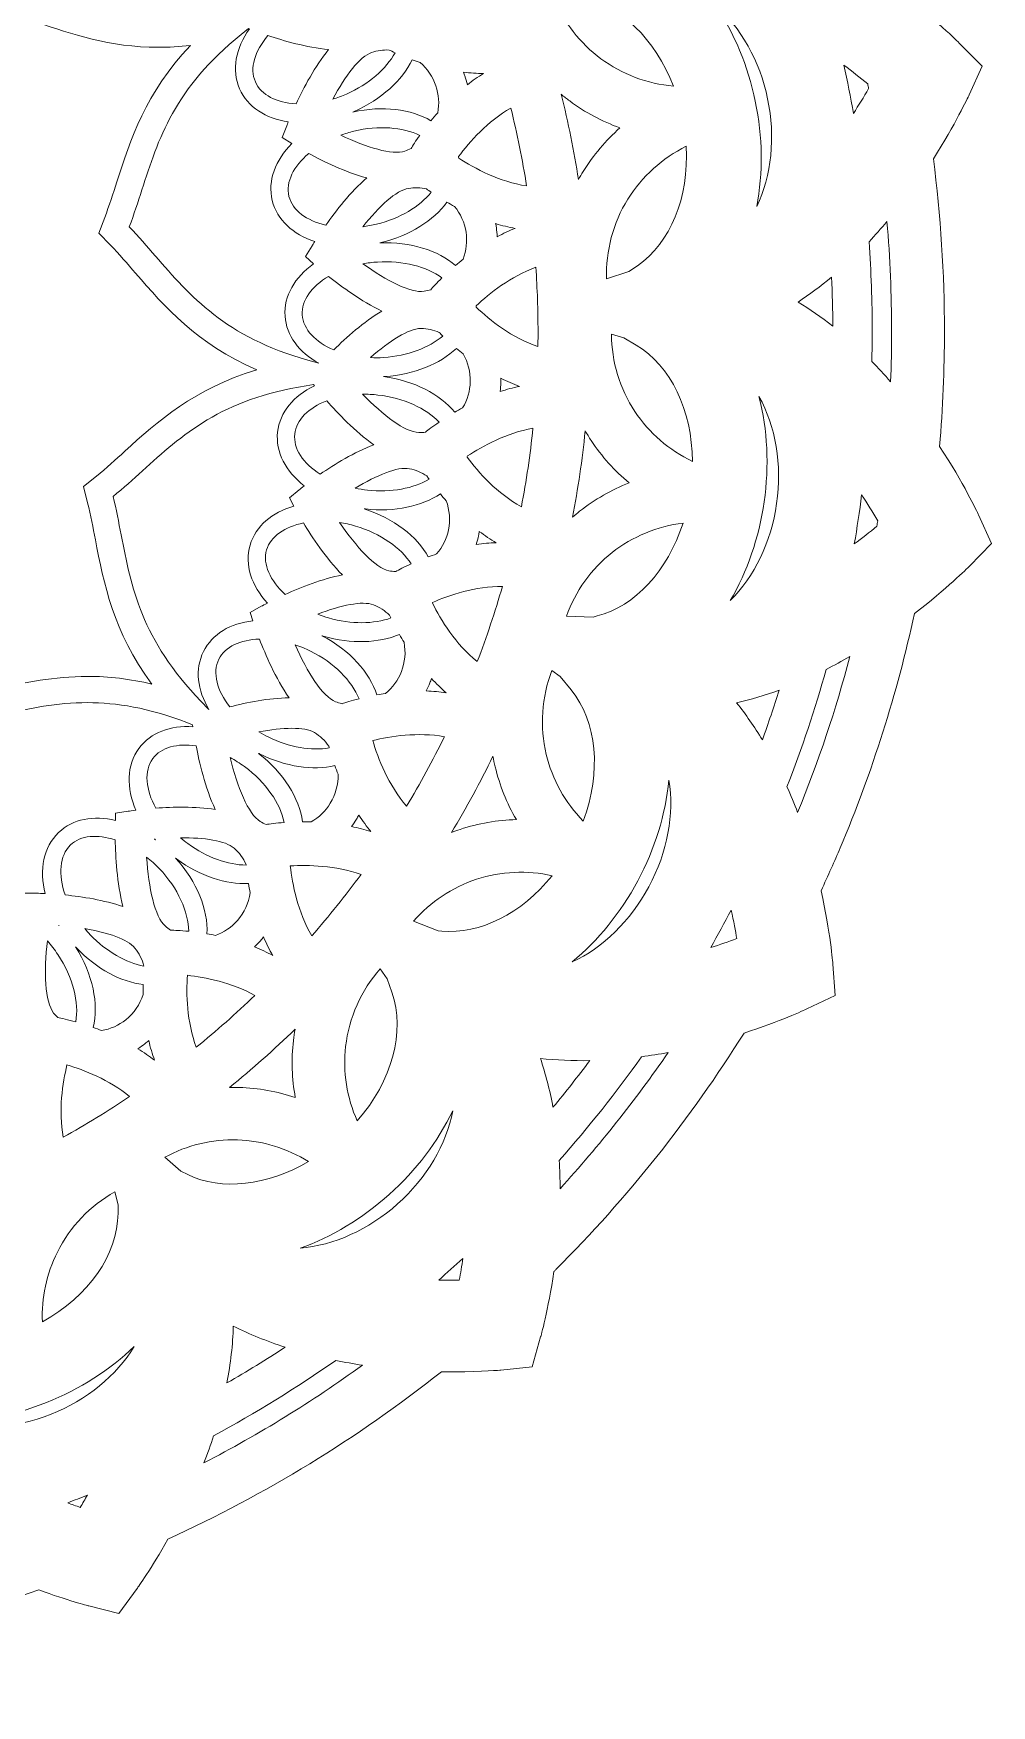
# Model space of a CAD drawing. Header units: millimetres. Extents: x 37 to 1687, y -819 to -120.
# Drawn here: x 1577.2 to 1686.7, y -434 to -243.1 of the extents above; entities that cross this region are included whole.
import ezdxf

# ---------------------------------------------------------------- set-up
doc = ezdxf.new("R2010")
doc.units = ezdxf.units.MM
doc.header["$MEASUREMENT"] = 0
doc.layers.add('Layer 6', color=7, linetype='Continuous')

msp = doc.modelspace()

# ---------------------------------------------------------------- linework, layer by layer
at = {"layer": 'Layer 6', "lineweight": 0}
for points, knots in [([(1685.17, -298.09), (1685, -297.73), (1683.5, -294.48), (1680.72, -290.25), (1681.09, -285.9), (1681.28, -281.49), (1681.28, -277.12), (1681.28, -270.53), (1680.85, -263.89), (1680.01, -257.4), (1682.54, -253.46), (1683.93, -250.46), (1684.09, -250.12), (1684.09, -250.12), (1685.58, -246.85), (1685.58, -246.85), (1685.58, -246.85), (1683.05, -244.28), (1683.05, -244.28), (1682.78, -244), (1680.28, -241.51), (1676.32, -238.54), (1674.5, -231.62), (1672.16, -224.76), (1669.37, -218.15), (1667.84, -214.53), (1666.11, -210.86), (1664.23, -207.25), (1665.15, -202.97), (1665.4, -199.91), (1665.43, -199.56), (1665.43, -199.56), (1665.7, -195.99), (1665.7, -195.99), (1665.7, -195.99), (1662.46, -194.44), (1662.46, -194.44), (1662.33, -194.38), (1659.34, -192.97), (1654.81, -191.54), (1649.55, -183.86), (1643.52, -176.62), (1636.9, -170), (1635.27, -168.36), (1633.55, -166.72), (1631.8, -165.13), (1631.19, -161.11), (1630.44, -158.47), (1630.4, -158.36), (1630.4, -158.36), (1629.43, -154.93), (1629.43, -154.93), (1629.43, -154.93), (1625.86, -154.58), (1625.86, -154.58), (1625.5, -154.54), (1623.55, -154.37), (1620.65, -154.37), (1619.99, -154.37), (1619.31, -154.38), (1618.62, -154.4), (1609.35, -147.67), (1599.3, -142), (1588.75, -137.53), (1588.03, -137.23), (1587.28, -136.92), (1586.45, -136.58), (1584.69, -133.5), (1583.29, -131.57), (1583.23, -131.48), (1583.23, -131.48), (1581.14, -128.61), (1581.14, -128.61), (1581.14, -128.61), (1577.69, -129.48), (1577.69, -129.48), (1577.59, -129.51), (1575.14, -130.13), (1571.59, -131.47), (1559.48, -127.99), (1546.89, -126.05), (1534.17, -125.69), (1531.64, -123.56), (1529.82, -122.32), (1529.62, -122.19), (1529.62, -122.19), (1526.67, -120.2), (1526.67, -120.2), (1526.67, -120.2), (1523.73, -122.19), (1523.73, -122.19), (1523.51, -122.34), (1521.51, -123.7), (1518.79, -126.02), (1506.14, -126.92), (1493.66, -129.4), (1481.71, -133.41), (1478.5, -132.22), (1476.28, -131.64), (1476.03, -131.58), (1476.03, -131.58), (1472.58, -130.71), (1472.58, -130.71), (1472.58, -130.71), (1470.49, -133.58), (1470.49, -133.58), (1470.32, -133.82), (1468.83, -135.9), (1466.98, -139.21), (1455.85, -144.28), (1445.34, -150.71), (1435.74, -158.33), (1435.13, -158.32), (1434.63, -158.31), (1434.15, -158.31), (1431.06, -158.31), (1429.01, -158.51), (1428.93, -158.52), (1428.93, -158.52), (1425.37, -158.87), (1425.37, -158.87), (1425.37, -158.87), (1424.39, -162.3), (1424.39, -162.3), (1424.36, -162.42), (1423.52, -165.4), (1422.89, -169.76), (1422.81, -169.84), (1422.73, -169.92), (1422.65, -170), (1414.48, -178.17), (1407.25, -187.25), (1401.17, -196.99), (1396.88, -198.38), (1394.11, -199.7), (1393.99, -199.75), (1393.99, -199.75), (1390.75, -201.3), (1390.75, -201.3), (1390.75, -201.3), (1391.02, -204.87), (1391.02, -204.87), (1391.03, -205.02), (1391.3, -208.47), (1392.37, -213.24), (1391.55, -215.01), (1390.83, -216.62), (1390.18, -218.15), (1386.53, -226.79), (1383.67, -235.8), (1381.7, -244.92), (1378, -247.74), (1375.68, -250.06), (1375.42, -250.32), (1375.42, -250.32), (1372.89, -252.88), (1372.89, -252.88), (1372.89, -252.88), (1374.39, -256.16), (1374.39, -256.16), (1374.55, -256.52), (1376.07, -259.79), (1378.83, -264.01), (1378.46, -268.35), (1378.28, -272.76), (1378.28, -277.12), (1378.28, -283.72), (1378.7, -290.36), (1379.54, -296.85), (1377.01, -300.79), (1375.62, -303.79), (1375.46, -304.13), (1375.46, -304.13), (1373.97, -307.4), (1373.97, -307.4), (1373.97, -307.4), (1376.5, -309.97), (1376.5, -309.97), (1376.77, -310.24), (1379.25, -312.73), (1383.23, -315.71), (1385.05, -322.63), (1387.39, -329.49), (1390.18, -336.1), (1391.71, -339.72), (1393.44, -343.39), (1395.32, -347), (1394.37, -351.43), (1394.13, -354.55), (1394.12, -354.69), (1394.12, -354.69), (1393.85, -358.26), (1393.85, -358.26), (1393.85, -358.26), (1397.09, -359.8), (1397.09, -359.8), (1397.22, -359.86), (1400.19, -361.27), (1404.74, -362.71), (1410, -370.39), (1416.03, -377.63), (1422.65, -384.25), (1424.28, -385.89), (1426, -387.52), (1427.75, -389.12), (1428.35, -393.02), (1429.07, -395.6), (1429.15, -395.89), (1429.15, -395.89), (1430.12, -399.32), (1430.12, -399.32), (1430.12, -399.32), (1433.68, -399.67), (1433.68, -399.67), (1433.89, -399.69), (1435.87, -399.88), (1438.9, -399.88), (1439.56, -399.88), (1440.24, -399.87), (1440.93, -399.85), (1450.2, -406.58), (1460.25, -412.25), (1470.8, -416.72), (1471.5, -417.01), (1472.26, -417.32), (1473.1, -417.67), (1474.81, -420.67), (1476.17, -422.55), (1476.32, -422.77), (1476.32, -422.77), (1478.41, -425.64), (1478.41, -425.64), (1478.41, -425.64), (1481.86, -424.77), (1481.86, -424.77), (1481.96, -424.74), (1484.42, -424.12), (1487.96, -422.78), (1500.07, -426.26), (1512.65, -428.2), (1525.38, -428.56), (1527.9, -430.68), (1529.73, -431.92), (1529.94, -432.06), (1529.94, -432.06), (1532.88, -434.05), (1532.88, -434.05), (1532.88, -434.05), (1535.82, -432.06), (1535.82, -432.06), (1536.04, -431.91), (1538.04, -430.56), (1540.76, -428.23), (1553.42, -427.33), (1565.89, -424.85), (1577.84, -420.84), (1581.13, -422.06), (1583.42, -422.65), (1583.52, -422.67), (1583.52, -422.67), (1586.97, -423.54), (1586.97, -423.54), (1586.97, -423.54), (1589.06, -420.67), (1589.06, -420.67), (1589.13, -420.58), (1590.68, -418.43), (1592.58, -415.04), (1603.71, -409.96), (1614.21, -403.53), (1623.81, -395.92), (1624.4, -395.93), (1624.91, -395.94), (1625.4, -395.94), (1628.49, -395.94), (1630.54, -395.74), (1630.62, -395.73), (1630.62, -395.73), (1634.18, -395.38), (1634.18, -395.38), (1634.18, -395.38), (1635.15, -391.95), (1635.15, -391.95), (1635.16, -391.92), (1636.01, -388.94), (1636.66, -384.49), (1636.74, -384.41), (1636.82, -384.33), (1636.9, -384.25), (1645.07, -376.08), (1652.3, -367), (1658.38, -357.25), (1662.52, -355.92), (1665.25, -354.64), (1665.56, -354.49), (1665.56, -354.49), (1668.8, -352.95), (1668.8, -352.95), (1668.8, -352.95), (1668.53, -349.38), (1668.53, -349.38), (1668.52, -349.23), (1668.25, -345.77), (1667.18, -341.01), (1668, -339.24), (1668.72, -337.63), (1669.37, -336.1), (1673.02, -327.46), (1675.88, -318.45), (1677.85, -309.33), (1681.56, -306.5), (1683.87, -304.19), (1684.13, -303.93), (1684.13, -303.93), (1686.66, -301.36), (1686.66, -301.36), (1686.66, -301.36), (1685.17, -298.09), (1685.17, -298.09)], [0, 0, 0, 0, 1, 1, 1, 2, 2, 2, 3, 3, 3, 4, 4, 4, 5, 5, 5, 6, 6, 6, 7, 7, 7, 8, 8, 8, 9, 9, 9, 10, 10, 10, 11, 11, 11, 12, 12, 12, 13, 13, 13, 14, 14, 14, 15, 15, 15, 16, 16, 16, 17, 17, 17, 18, 18, 18, 19, 19, 19, 20, 20, 20, 21, 21, 21, 22, 22, 22, 23, 23, 23, 24, 24, 24, 25, 25, 25, 26, 26, 26, 27, 27, 27, 28, 28, 28, 29, 29, 29, 30, 30, 30, 31, 31, 31, 32, 32, 32, 33, 33, 33, 34, 34, 34, 35, 35, 35, 36, 36, 36, 37, 37, 37, 38, 38, 38, 39, 39, 39, 40, 40, 40, 41, 41, 41, 42, 42, 42, 43, 43, 43, 44, 44, 44, 45, 45, 45, 46, 46, 46, 47, 47, 47, 48, 48, 48, 49, 49, 49, 50, 50, 50, 51, 51, 51, 52, 52, 52, 53, 53, 53, 54, 54, 54, 55, 55, 55, 56, 56, 56, 57, 57, 57, 58, 58, 58, 59, 59, 59, 60, 60, 60, 61, 61, 61, 62, 62, 62, 63, 63, 63, 64, 64, 64, 65, 65, 65, 66, 66, 66, 67, 67, 67, 68, 68, 68, 69, 69, 69, 70, 70, 70, 71, 71, 71, 72, 72, 72, 73, 73, 73, 74, 74, 74, 75, 75, 75, 76, 76, 76, 77, 77, 77, 78, 78, 78, 79, 79, 79, 80, 80, 80, 81, 81, 81, 82, 82, 82, 83, 83, 83, 84, 84, 84, 85, 85, 85, 86, 86, 86, 87, 87, 87, 88, 88, 88, 89, 89, 89, 90, 90, 90, 91, 91, 91, 92, 92, 92, 93, 93, 93, 94, 94, 94, 95, 95, 95, 96, 96, 96, 97, 97, 97, 98, 98, 98, 99, 99, 99, 100, 100, 100, 101, 101, 101, 102, 102, 102, 103, 103, 103, 104, 104, 104, 105, 105, 105, 106, 106, 106, 106]), ([(1586.74, -260.04), (1586.31, -261.38), (1585.87, -262.76), (1585.35, -264.12), (1585.35, -264.12), (1584.68, -265.89), (1584.68, -265.89), (1584.68, -265.89), (1586, -267.26), (1586, -267.26), (1587.01, -268.31), (1587.96, -269.41), (1588.88, -270.48), (1592.19, -274.3), (1595.85, -278.53), (1602.71, -281.52), (1595.54, -283.66), (1591.39, -287.42), (1587.65, -290.81), (1586.61, -291.76), (1585.53, -292.73), (1584.41, -293.65), (1584.41, -293.65), (1582.94, -294.85), (1582.94, -294.85), (1582.94, -294.85), (1583.4, -296.69), (1583.4, -296.69), (1583.75, -298.11), (1584.02, -299.54), (1584.29, -300.92), (1585.24, -305.88), (1586.29, -311.38), (1590.74, -317.4), (1588.26, -316.81), (1585.83, -316.52), (1583.39, -316.52), (1579.52, -316.52), (1576.23, -317.23), (1573.05, -317.92), (1571.68, -318.21), (1570.27, -318.52), (1568.83, -318.76), (1568.83, -318.76), (1566.96, -319.06), (1566.96, -319.06), (1566.96, -319.06), (1566.43, -320.88), (1566.43, -320.88), (1566.02, -322.28), (1565.54, -323.66), (1565.08, -324.99), (1563.43, -329.76), (1561.59, -335.05), (1562.44, -342.49), (1557, -337.35), (1551.66, -335.63), (1546.86, -334.09), (1545.52, -333.66), (1544.14, -333.22), (1542.78, -332.7), (1542.78, -332.7), (1541.01, -332.03), (1541.01, -332.03), (1541.01, -332.03), (1539.64, -333.35), (1539.64, -333.35), (1538.59, -334.36), (1537.49, -335.31), (1536.42, -336.23), (1532.6, -339.53), (1528.37, -343.2), (1525.38, -350.06), (1523.24, -342.89), (1519.48, -338.74), (1516.08, -335), (1515.14, -333.96), (1514.17, -332.88), (1513.25, -331.76), (1513.25, -331.76), (1512.05, -330.29), (1512.05, -330.29), (1512.05, -330.29), (1510.21, -330.75), (1510.21, -330.75), (1508.79, -331.09), (1507.36, -331.37), (1505.98, -331.63), (1501.02, -332.59), (1495.52, -333.64), (1489.5, -338.09), (1491.23, -330.81), (1490.05, -325.33), (1488.98, -320.4), (1488.68, -319.03), (1488.38, -317.61), (1488.14, -316.18), (1488.14, -316.18), (1487.84, -314.31), (1487.84, -314.31), (1487.84, -314.31), (1486.02, -313.78), (1486.02, -313.78), (1484.61, -313.37), (1483.24, -312.89), (1481.91, -312.43), (1478.04, -311.09), (1473.66, -309.57), (1468.09, -309.57), (1466.88, -309.57), (1465.66, -309.64), (1464.41, -309.78), (1469.55, -304.34), (1471.26, -299.01), (1472.81, -294.21), (1473.24, -292.87), (1473.68, -291.49), (1474.19, -290.13), (1474.19, -290.13), (1474.86, -288.36), (1474.86, -288.36), (1474.86, -288.36), (1473.55, -286.99), (1473.55, -286.99), (1472.54, -285.94), (1471.59, -284.83), (1470.67, -283.77), (1467.36, -279.95), (1463.7, -275.72), (1456.84, -272.73), (1464.01, -270.59), (1468.16, -266.82), (1471.9, -263.43), (1472.94, -262.49), (1474.01, -261.52), (1475.14, -260.6), (1475.14, -260.6), (1476.61, -259.4), (1476.61, -259.4), (1476.61, -259.4), (1476.15, -257.56), (1476.15, -257.56), (1475.8, -256.14), (1475.53, -254.71), (1475.26, -253.32), (1474.31, -248.37), (1473.26, -242.87), (1468.81, -236.85), (1471.29, -237.44), (1473.72, -237.73), (1476.16, -237.73), (1480.03, -237.73), (1483.32, -237.02), (1486.5, -236.33), (1487.87, -236.03), (1489.29, -235.73), (1490.72, -235.49), (1490.72, -235.49), (1492.59, -235.19), (1492.59, -235.19), (1492.59, -235.19), (1493.12, -233.37), (1493.12, -233.37), (1493.53, -231.96), (1494.01, -230.59), (1494.47, -229.26), (1496.12, -224.49), (1497.96, -219.2), (1497.11, -211.76), (1502.55, -216.9), (1507.89, -218.61), (1512.69, -220.16), (1514.03, -220.59), (1515.41, -221.03), (1516.77, -221.54), (1516.77, -221.54), (1518.54, -222.21), (1518.54, -222.21), (1518.54, -222.21), (1519.91, -220.9), (1519.91, -220.9), (1520.96, -219.89), (1522.06, -218.94), (1523.13, -218.02), (1526.95, -214.71), (1531.18, -211.05), (1534.17, -204.19), (1536.31, -211.36), (1540.07, -215.51), (1543.47, -219.25), (1544.41, -220.29), (1545.38, -221.36), (1546.3, -222.49), (1546.3, -222.49), (1547.5, -223.95), (1547.5, -223.95), (1547.5, -223.95), (1549.34, -223.5), (1549.34, -223.5), (1550.76, -223.15), (1552.19, -222.88), (1553.57, -222.61), (1558.53, -221.66), (1564.03, -220.6), (1570.05, -216.16), (1568.32, -223.44), (1569.5, -228.91), (1570.57, -233.85), (1570.87, -235.22), (1571.17, -236.64), (1571.41, -238.07), (1571.41, -238.07), (1571.71, -239.94), (1571.71, -239.94), (1571.71, -239.94), (1573.53, -240.47), (1573.53, -240.47), (1574.93, -240.88), (1576.31, -241.35), (1577.64, -241.82), (1581.51, -243.16), (1585.89, -244.68), (1591.46, -244.68), (1592.67, -244.68), (1593.89, -244.61), (1595.14, -244.47), (1590, -249.9), (1588.29, -255.24), (1586.74, -260.04)], [0, 0, 0, 0, 1, 1, 1, 2, 2, 2, 3, 3, 3, 4, 4, 4, 5, 5, 5, 6, 6, 6, 7, 7, 7, 8, 8, 8, 9, 9, 9, 10, 10, 10, 11, 11, 11, 12, 12, 12, 13, 13, 13, 14, 14, 14, 15, 15, 15, 16, 16, 16, 17, 17, 17, 18, 18, 18, 19, 19, 19, 20, 20, 20, 21, 21, 21, 22, 22, 22, 23, 23, 23, 24, 24, 24, 25, 25, 25, 26, 26, 26, 27, 27, 27, 28, 28, 28, 29, 29, 29, 30, 30, 30, 31, 31, 31, 32, 32, 32, 33, 33, 33, 34, 34, 34, 35, 35, 35, 36, 36, 36, 37, 37, 37, 38, 38, 38, 39, 39, 39, 40, 40, 40, 41, 41, 41, 42, 42, 42, 43, 43, 43, 44, 44, 44, 45, 45, 45, 46, 46, 46, 47, 47, 47, 48, 48, 48, 49, 49, 49, 50, 50, 50, 51, 51, 51, 52, 52, 52, 53, 53, 53, 54, 54, 54, 55, 55, 55, 56, 56, 56, 57, 57, 57, 58, 58, 58, 59, 59, 59, 60, 60, 60, 61, 61, 61, 62, 62, 62, 63, 63, 63, 64, 64, 64, 65, 65, 65, 66, 66, 66, 67, 67, 67, 68, 68, 68, 69, 69, 69, 70, 70, 70, 71, 71, 71, 72, 72, 72, 73, 73, 73, 74, 74, 74, 75, 75, 75, 76, 76, 76, 76]), ([(1642.04, -245.98), (1639.63, -244.2), (1637.79, -241.82), (1636.68, -239.07), (1636.68, -239.07), (1639.11, -238.89), (1639.11, -238.89), (1639.11, -238.89), (1639.82, -239.03), (1639.82, -239.03), (1644.28, -239.88), (1648.23, -243.71), (1650.32, -249.12), (1647.35, -248.86), (1644.44, -247.76), (1642.04, -245.98)], [0, 0, 0, 0, 1, 1, 1, 2, 2, 2, 3, 3, 3, 4, 4, 4, 5, 5, 5, 5]), ([(1661.08, -250.55), (1661.99, -254.9), (1661.51, -259.37), (1659.84, -262.85), (1660.57, -259), (1660.52, -254.92), (1659.67, -250.85), (1658.82, -246.79), (1657.26, -243.04), (1655.1, -239.85), (1658, -242.38), (1660.19, -246.25), (1661.08, -250.55)], [0, 0, 0, 0, 1, 1, 1, 2, 2, 2, 3, 3, 3, 4, 4, 4, 4]), ([(1600.94, -243.21), (1600.94, -243.21), (1601.78, -242.53), (1601.78, -242.53), (1601.78, -242.53), (1601.88, -242.58), (1601.88, -242.58), (1600.31, -244.78), (1599.81, -247.26), (1600.76, -249.42), (1601.68, -251.51), (1603.74, -252.81), (1606.32, -253.19), (1606.25, -253.38), (1606.19, -253.53), (1606.14, -253.64), (1606.14, -253.64), (1605.62, -254.99), (1605.62, -254.99), (1605.62, -254.99), (1606.73, -255.68), (1606.73, -255.68), (1604.84, -257.57), (1603.94, -259.9), (1604.49, -262.17), (1605.03, -264.39), (1606.86, -266.04), (1609.35, -266.86), (1609.2, -267.09), (1609.1, -267.26), (1609.05, -267.34), (1609.05, -267.34), (1608.3, -268.58), (1608.3, -268.58), (1608.3, -268.58), (1609.22, -269.4), (1609.22, -269.4), (1607.07, -270.94), (1605.8, -273.06), (1605.95, -275.37), (1606.1, -277.62), (1607.56, -279.52), (1609.8, -280.76), (1609.8, -280.76), (1608.54, -280.41), (1608.54, -280.41), (1599.16, -277.77), (1595.09, -273.06), (1591.15, -268.52), (1590.19, -267.4), (1589.21, -266.28), (1588.16, -265.18), (1588.7, -263.77), (1589.15, -262.36), (1589.6, -260.96), (1591.44, -255.23), (1593.34, -249.31), (1600.94, -243.21)], [0, 0, 0, 0, 1, 1, 1, 2, 2, 2, 3, 3, 3, 4, 4, 4, 5, 5, 5, 6, 6, 6, 7, 7, 7, 8, 8, 8, 9, 9, 9, 10, 10, 10, 11, 11, 11, 12, 12, 12, 13, 13, 13, 14, 14, 14, 15, 15, 15, 16, 16, 16, 17, 17, 17, 18, 18, 18, 19, 19, 19, 19]), ([(1603.99, -243.34), (1605.77, -243.94), (1608.4, -244.69), (1610.93, -244.94), (1609.36, -246.87), (1608.07, -249.3), (1607.21, -251.14), (1605, -251.01), (1603.22, -250.14), (1602.56, -248.63), (1601.88, -247.07), (1602.5, -245.1), (1603.99, -243.34)], [0, 0, 0, 0, 1, 1, 1, 2, 2, 2, 3, 3, 3, 4, 4, 4, 4]), ([(1612.97, -250.02), (1612.45, -250.25), (1611.93, -250.44), (1611.41, -250.6), (1612.84, -247.96), (1614.49, -245.73), (1615.84, -245.28), (1615.84, -245.28), (1615.84, -245.28), (1615.84, -245.28), (1616.48, -245.06), (1617.16, -244.97), (1617.84, -244.99), (1618.04, -245.09), (1618.27, -245.19), (1618.52, -245.3), (1617.51, -247.13), (1615.52, -248.9), (1612.97, -250.02)], [0, 0, 0, 0, 1, 1, 1, 2, 2, 2, 3, 3, 3, 4, 4, 4, 5, 5, 5, 6, 6, 6, 6]), ([(1621.4, -246.42), (1622.22, -247.13), (1622.84, -248.04), (1623.18, -249.07), (1623.52, -250.06), (1623.59, -251.13), (1623.39, -252.16), (1623.12, -252.47), (1622.86, -252.77), (1622.62, -253.06), (1620.35, -251.75), (1617.12, -251.32), (1613.7, -252.07), (1613.74, -252.05), (1613.79, -252.03), (1613.84, -252.01), (1616.99, -250.62), (1619.33, -248.44), (1620.48, -246.1), (1620.77, -246.2), (1621.08, -246.31), (1621.4, -246.42)], [0, 0, 0, 0, 1, 1, 1, 2, 2, 2, 3, 3, 3, 4, 4, 4, 5, 5, 5, 6, 6, 6, 7, 7, 7, 7]), ([(1628.61, -247.67), (1627.99, -248.06), (1627.38, -248.49), (1626.78, -248.96), (1626.71, -248.62), (1626.61, -248.28), (1626.5, -247.95), (1626.45, -247.81), (1626.4, -247.67), (1626.35, -247.53), (1627.12, -247.62), (1627.87, -247.67), (1628.61, -247.67)], [0, 0, 0, 0, 1, 1, 1, 2, 2, 2, 3, 3, 3, 4, 4, 4, 4]), ([(1669.8, -246.73), (1670.73, -247.42), (1671.63, -248.14), (1672.51, -248.87), (1672.55, -249.05), (1672.58, -249.22), (1672.62, -249.4), (1672.06, -250.36), (1671.48, -251.3), (1670.88, -252.23), (1670.56, -250.39), (1670.2, -248.55), (1669.8, -246.73)], [0, 0, 0, 0, 1, 1, 1, 2, 2, 2, 3, 3, 3, 4, 4, 4, 4]), ([(1637.5, -250.05), (1637.81, -250.31), (1638.14, -250.56), (1638.47, -250.81), (1640.24, -252.12), (1642.17, -253.15), (1644.21, -253.88), (1642.58, -255.32), (1641.17, -256.99), (1640.01, -258.86), (1639.82, -259.16), (1639.64, -259.47), (1639.47, -259.78), (1638.96, -256.51), (1638.3, -253.25), (1637.5, -250.05)], [0, 0, 0, 0, 1, 1, 1, 2, 2, 2, 3, 3, 3, 4, 4, 4, 5, 5, 5, 5]), ([(1625.8, -257.33), (1625.79, -257.27), (1625.78, -257.21), (1625.77, -257.15), (1627.02, -255.48), (1629.1, -253.12), (1631.75, -251.62), (1632.47, -254.55), (1633.08, -257.53), (1633.55, -260.51), (1630.46, -260.05), (1627.61, -258.51), (1625.8, -257.33)], [0, 0, 0, 0, 1, 1, 1, 2, 2, 2, 3, 3, 3, 4, 4, 4, 4]), ([(1612.32, -254.72), (1612.8, -254.54), (1613.3, -254.39), (1613.82, -254.26), (1616.64, -253.57), (1619.41, -253.82), (1621.33, -254.74), (1620.87, -255.39), (1620.53, -255.92), (1620.34, -256.24), (1620.1, -256.36), (1619.87, -256.46), (1619.64, -256.54), (1618.19, -257.02), (1615.26, -256.11), (1612.32, -254.72)], [0, 0, 0, 0, 1, 1, 1, 2, 2, 2, 3, 3, 3, 4, 4, 4, 5, 5, 5, 5]), ([(1608.66, -256.8), (1610.32, -257.7), (1612.8, -258.91), (1615.28, -259.6), (1613.43, -261.21), (1611.75, -263.36), (1610.6, -264.99), (1608.42, -264.48), (1606.8, -263.31), (1606.4, -261.7), (1606, -260.06), (1606.93, -258.26), (1608.66, -256.8)], [0, 0, 0, 0, 1, 1, 1, 2, 2, 2, 3, 3, 3, 4, 4, 4, 4]), ([(1645.11, -262.03), (1646.71, -259.44), (1649.06, -257.32), (1651.79, -255.99), (1652.09, -261.86), (1650, -267.02), (1646.2, -269.62), (1646.2, -269.62), (1645.21, -270.3), (1645.21, -270.3), (1645.21, -270.3), (1642.68, -271.13), (1642.68, -271.13), (1642.58, -267.94), (1643.42, -264.74), (1645.11, -262.03)], [0, 0, 0, 0, 1, 1, 1, 2, 2, 2, 3, 3, 3, 4, 4, 4, 5, 5, 5, 5]), ([(1620.05, -260.79), (1620.73, -260.68), (1621.43, -260.71), (1622.11, -260.86), (1622.27, -260.98), (1622.46, -261.11), (1622.66, -261.24), (1621.34, -262.84), (1619.09, -264.23), (1616.41, -264.88), (1615.88, -265.01), (1615.36, -265.1), (1614.84, -265.17), (1616.69, -262.86), (1618.66, -261), (1620.05, -260.79)], [0, 0, 0, 0, 1, 1, 1, 2, 2, 2, 3, 3, 3, 4, 4, 4, 5, 5, 5, 5]), ([(1616.77, -267.02), (1616.82, -267.01), (1616.87, -267), (1616.92, -266.99), (1620.24, -266.18), (1622.91, -264.45), (1624.45, -262.37), (1624.72, -262.53), (1625.01, -262.69), (1625.31, -262.85), (1626, -263.69), (1626.46, -264.71), (1626.63, -265.8), (1626.78, -266.84), (1626.67, -267.9), (1626.29, -268.88), (1625.99, -269.12), (1625.71, -269.36), (1625.44, -269.59), (1623.42, -267.88), (1620.3, -266.88), (1616.77, -267.02)], [0, 0, 0, 0, 1, 1, 1, 2, 2, 2, 3, 3, 3, 4, 4, 4, 5, 5, 5, 6, 6, 6, 7, 7, 7, 7]), ([(1630.01, -264.82), (1630.75, -265.04), (1631.5, -265.22), (1632.23, -265.36), (1631.55, -265.63), (1630.87, -265.95), (1630.19, -266.31), (1630.17, -265.96), (1630.14, -265.62), (1630.09, -265.27), (1630.09, -265.27), (1630.09, -265.27), (1630.09, -265.27), (1630.06, -265.12), (1630.04, -264.97), (1630.01, -264.82)], [0, 0, 0, 0, 1, 1, 1, 2, 2, 2, 3, 3, 3, 4, 4, 4, 5, 5, 5, 5]), ([(1675.13, -282.87), (1674.43, -282.06), (1673.71, -281.29), (1672.98, -280.55), (1673.01, -279.39), (1673.03, -278.24), (1673.03, -277.12), (1673.03, -273.72), (1672.9, -270.27), (1672.67, -266.88), (1673.36, -266.14), (1674.04, -265.37), (1674.71, -264.58), (1675.07, -268.74), (1675.24, -272.95), (1675.24, -277.12), (1675.24, -279.02), (1675.21, -280.94), (1675.13, -282.87)], [0, 0, 0, 0, 1, 1, 1, 2, 2, 2, 3, 3, 3, 4, 4, 4, 5, 5, 5, 6, 6, 6, 6]), ([(1616.51, -269.2), (1619.43, -269.01), (1622.14, -269.75), (1623.88, -271.01), (1623.28, -271.6), (1622.84, -272.08), (1622.59, -272.36), (1622.33, -272.44), (1622.08, -272.5), (1621.84, -272.54), (1620.31, -272.77), (1617.53, -271.32), (1614.85, -269.41), (1615.39, -269.31), (1615.94, -269.24), (1616.51, -269.2)], [0, 0, 0, 0, 1, 1, 1, 2, 2, 2, 3, 3, 3, 4, 4, 4, 5, 5, 5, 5]), ([(1610.93, -270.84), (1612.4, -272.02), (1614.66, -273.67), (1617.01, -274.8), (1614.93, -276.04), (1612.94, -277.82), (1611.52, -279.23), (1609.44, -278.35), (1608.03, -276.91), (1607.92, -275.24), (1607.81, -273.58), (1609, -271.98), (1610.93, -270.84)], [0, 0, 0, 0, 1, 1, 1, 2, 2, 2, 3, 3, 3, 4, 4, 4, 4]), ([(1627.78, -274.37), (1627.78, -274.32), (1627.78, -274.26), (1627.78, -274.2), (1629.3, -272.78), (1631.74, -270.83), (1634.6, -269.8), (1634.77, -272.27), (1634.85, -274.73), (1634.85, -277.12), (1634.85, -277.67), (1634.85, -278.24), (1634.84, -278.85), (1631.88, -277.86), (1629.35, -275.84), (1627.78, -274.37)], [0, 0, 0, 0, 1, 1, 1, 2, 2, 2, 3, 3, 3, 4, 4, 4, 5, 5, 5, 5]), ([(1668.52, -276.53), (1667.22, -275.5), (1665.89, -274.58), (1664.56, -273.77), (1665.85, -272.92), (1667.13, -271.97), (1668.39, -270.92), (1668.47, -272.8), (1668.52, -274.68), (1668.52, -276.53)], [0, 0, 0, 0, 1, 1, 1, 2, 2, 2, 3, 3, 3, 3]), ([(1615.7, -280.12), (1617.87, -278.23), (1620.07, -276.79), (1621.46, -276.79), (1621.47, -276.79), (1621.49, -276.79), (1621.5, -276.79), (1622.21, -276.81), (1622.9, -276.96), (1623.56, -277.24), (1623.69, -277.38), (1623.83, -277.51), (1623.97, -277.65), (1622.39, -278.98), (1619.95, -279.93), (1617.22, -280.11), (1616.7, -280.14), (1616.2, -280.15), (1615.7, -280.12)], [0, 0, 0, 0, 1, 1, 1, 2, 2, 2, 3, 3, 3, 4, 4, 4, 5, 5, 5, 6, 6, 6, 6]), ([(1645.92, -286.26), (1645.92, -286.26), (1645.92, -286.26), (1645.92, -286.26), (1644.2, -283.66), (1643.26, -280.57), (1643.24, -277.45), (1643.24, -277.45), (1644.64, -277.84), (1644.64, -277.84), (1644.64, -277.84), (1646.07, -278.69), (1646.07, -278.69), (1650.03, -281.06), (1652.44, -286.08), (1652.49, -291.97), (1649.84, -290.7), (1647.54, -288.71), (1645.92, -286.26)], [0, 0, 0, 0, 1, 1, 1, 2, 2, 2, 3, 3, 3, 4, 4, 4, 5, 5, 5, 6, 6, 6, 6]), ([(1617.2, -282.28), (1617.26, -282.28), (1617.31, -282.28), (1617.36, -282.27), (1620.74, -282.05), (1623.65, -280.83), (1625.53, -279.07), (1625.79, -279.28), (1626.04, -279.49), (1626.3, -279.7), (1626.86, -280.66), (1627.14, -281.75), (1627.11, -282.87), (1627.08, -283.92), (1626.79, -284.95), (1626.24, -285.85), (1625.93, -286.02), (1625.62, -286.19), (1625.33, -286.36), (1623.65, -284.3), (1620.73, -282.76), (1617.2, -282.28)], [0, 0, 0, 0, 1, 1, 1, 2, 2, 2, 3, 3, 3, 4, 4, 4, 5, 5, 5, 6, 6, 6, 7, 7, 7, 7]), ([(1630.61, -282.47), (1631.31, -282.83), (1632.02, -283.14), (1632.72, -283.4), (1632, -283.55), (1631.26, -283.75), (1630.53, -283.99), (1630.57, -283.65), (1630.6, -283.3), (1630.61, -282.95), (1630.61, -282.79), (1630.61, -282.63), (1630.61, -282.47)], [0, 0, 0, 0, 1, 1, 1, 2, 2, 2, 3, 3, 3, 4, 4, 4, 4]), ([(1609.19, -283.2), (1609.19, -283.2), (1609.3, -283.34), (1609.3, -283.34), (1606.94, -284.48), (1605.35, -286.34), (1605.1, -288.62), (1604.85, -290.93), (1606.03, -293.13), (1608.15, -294.76), (1607.86, -294.98), (1607.67, -295.14), (1607.58, -295.21), (1607.58, -295.21), (1606.45, -296.12), (1606.45, -296.12), (1606.45, -296.12), (1606.96, -297.07), (1606.96, -297.07), (1604.47, -297.79), (1602.6, -299.34), (1601.96, -301.53), (1601.3, -303.78), (1602.11, -306.17), (1603.94, -308.15), (1603.63, -308.31), (1603.39, -308.44), (1603.24, -308.52), (1603.24, -308.52), (1601.98, -309.23), (1601.98, -309.23), (1601.98, -309.23), (1602.29, -310.18), (1602.29, -310.18), (1599.72, -310.46), (1597.63, -311.66), (1596.63, -313.69), (1595.63, -315.71), (1595.94, -318.09), (1597.26, -320.29), (1597.26, -320.29), (1596.35, -319.35), (1596.35, -319.35), (1589.54, -312.37), (1588.37, -306.26), (1587.23, -300.36), (1586.95, -298.91), (1586.67, -297.45), (1586.31, -295.97), (1587.48, -295.02), (1588.58, -294.02), (1589.67, -293.04), (1594.12, -289), (1598.73, -284.82), (1608.36, -283.33), (1608.36, -283.33), (1609.19, -283.2), (1609.19, -283.2)], [0, 0, 0, 0, 1, 1, 1, 2, 2, 2, 3, 3, 3, 4, 4, 4, 5, 5, 5, 6, 6, 6, 7, 7, 7, 8, 8, 8, 9, 9, 9, 10, 10, 10, 11, 11, 11, 12, 12, 12, 13, 13, 13, 14, 14, 14, 15, 15, 15, 16, 16, 16, 17, 17, 17, 18, 18, 18, 19, 19, 19, 19]), ([(1622, -288.63), (1621.72, -288.67), (1621.47, -288.68), (1621.22, -288.67), (1619.66, -288.64), (1617.14, -286.68), (1614.8, -284.3), (1615.38, -284.29), (1615.97, -284.32), (1616.57, -284.39), (1619.51, -284.71), (1622.07, -285.93), (1623.55, -287.49), (1622.83, -287.98), (1622.3, -288.39), (1622, -288.63)], [0, 0, 0, 0, 1, 1, 1, 2, 2, 2, 3, 3, 3, 4, 4, 4, 5, 5, 5, 5]), ([(1609.97, -293.43), (1608.04, -292.2), (1606.87, -290.52), (1607.06, -288.84), (1607.24, -287.2), (1608.66, -285.85), (1610.72, -285.05), (1611.96, -286.47), (1613.93, -288.53), (1616.08, -290.07), (1613.86, -290.92), (1611.61, -292.3), (1609.97, -293.43)], [0, 0, 0, 0, 1, 1, 1, 2, 2, 2, 3, 3, 3, 4, 4, 4, 4]), ([(1660.09, -284.57), (1662.01, -287.94), (1662.76, -292.32), (1662.11, -296.79), (1661.47, -301.19), (1659.55, -305.16), (1656.81, -307.86), (1658.76, -304.54), (1660.09, -300.7), (1660.68, -296.59), (1661.27, -292.47), (1661.07, -288.37), (1660.09, -284.57)], [0, 0, 0, 0, 1, 1, 1, 2, 2, 2, 3, 3, 3, 4, 4, 4, 4]), ([(1626.76, -291.49), (1626.77, -291.44), (1626.78, -291.39), (1626.79, -291.35), (1628.52, -290.21), (1631.27, -288.7), (1634.27, -288.19), (1633.96, -291.19), (1633.52, -294.2), (1632.95, -297.15), (1630.2, -295.65), (1628.05, -293.21), (1626.76, -291.49)], [0, 0, 0, 0, 1, 1, 1, 2, 2, 2, 3, 3, 3, 4, 4, 4, 4]), ([(1640.24, -288.48), (1640.45, -288.85), (1640.68, -289.21), (1640.91, -289.57), (1642.13, -291.41), (1643.59, -293.04), (1645.26, -294.42), (1643.24, -295.22), (1641.34, -296.3), (1639.6, -297.67), (1639.33, -297.88), (1639.06, -298.11), (1638.79, -298.34), (1639.42, -295.08), (1639.9, -291.79), (1640.24, -288.48)], [0, 0, 0, 0, 1, 1, 1, 2, 2, 2, 3, 3, 3, 4, 4, 4, 5, 5, 5, 5]), ([(1620.16, -292.81), (1620.87, -292.95), (1621.54, -293.23), (1622.14, -293.63), (1622.23, -293.76), (1622.32, -293.89), (1622.41, -294.01), (1620.63, -295.04), (1618.08, -295.55), (1615.37, -295.25), (1614.89, -295.2), (1614.42, -295.12), (1613.96, -295.02), (1616.42, -293.55), (1618.81, -292.54), (1620.16, -292.81)], [0, 0, 0, 0, 1, 1, 1, 2, 2, 2, 3, 3, 3, 4, 4, 4, 5, 5, 5, 5]), ([(1614.98, -297.38), (1615.03, -297.39), (1615.08, -297.4), (1615.13, -297.4), (1618.49, -297.77), (1621.55, -297.09), (1623.7, -295.69), (1623.92, -295.95), (1624.14, -296.21), (1624.36, -296.46), (1624.76, -297.52), (1624.85, -298.65), (1624.62, -299.77), (1624.42, -300.8), (1623.95, -301.75), (1623.26, -302.54), (1622.93, -302.65), (1622.61, -302.77), (1622.31, -302.88), (1621.03, -300.53), (1618.4, -298.47), (1614.98, -297.38)], [0, 0, 0, 0, 1, 1, 1, 2, 2, 2, 3, 3, 3, 4, 4, 4, 5, 5, 5, 6, 6, 6, 7, 7, 7, 7]), ([(1673.56, -299.37), (1672.73, -300.06), (1671.86, -300.74), (1670.98, -301.4), (1671.3, -299.54), (1671.58, -297.67), (1671.82, -295.79), (1672.46, -296.76), (1673.07, -297.75), (1673.65, -298.75), (1673.62, -298.95), (1673.59, -299.16), (1673.56, -299.37)], [0, 0, 0, 0, 1, 1, 1, 2, 2, 2, 3, 3, 3, 4, 4, 4, 4]), ([(1605.98, -307.16), (1604.25, -305.6), (1603.37, -303.72), (1603.85, -302.08), (1604.31, -300.51), (1605.92, -299.43), (1608.06, -299), (1609.03, -300.61), (1610.63, -303.02), (1612.5, -304.94), (1610.19, -305.38), (1607.78, -306.33), (1605.98, -307.16)], [0, 0, 0, 0, 1, 1, 1, 2, 2, 2, 3, 3, 3, 4, 4, 4, 4]), ([(1618.59, -304.55), (1618.31, -304.54), (1618.06, -304.51), (1617.82, -304.46), (1616.27, -304.15), (1614.09, -301.74), (1612.19, -298.95), (1612.78, -299.04), (1613.38, -299.17), (1613.99, -299.35), (1616.86, -300.19), (1619.19, -301.85), (1620.36, -303.68), (1619.55, -304.04), (1618.94, -304.36), (1618.59, -304.55)], [0, 0, 0, 0, 1, 1, 1, 2, 2, 2, 3, 3, 3, 4, 4, 4, 5, 5, 5, 5]), ([(1641.6, -309.62), (1641.6, -309.62), (1641.16, -309.74), (1641.16, -309.74), (1641.16, -309.74), (1638.09, -309.65), (1638.09, -309.65), (1639.11, -306.8), (1640.94, -304.25), (1643.31, -302.38), (1645.64, -300.55), (1648.48, -299.38), (1651.42, -299.02), (1649.65, -304.49), (1645.96, -308.51), (1641.6, -309.62)], [0, 0, 0, 0, 1, 1, 1, 2, 2, 2, 3, 3, 3, 4, 4, 4, 5, 5, 5, 5]), ([(1627.8, -301.46), (1627.9, -301.13), (1627.99, -300.79), (1628.05, -300.46), (1628.09, -300.29), (1628.11, -300.13), (1628.14, -299.97), (1628.77, -300.44), (1629.42, -300.87), (1630.07, -301.25), (1629.33, -301.28), (1628.57, -301.35), (1627.8, -301.46)], [0, 0, 0, 0, 1, 1, 1, 2, 2, 2, 3, 3, 3, 4, 4, 4, 4]), ([(1622.78, -308.15), (1622.79, -308.12), (1622.8, -308.09), (1622.81, -308.07), (1624.72, -307.24), (1627.7, -306.22), (1630.78, -306.24), (1629.95, -309.14), (1628.99, -312.02), (1627.91, -314.83), (1625.44, -312.86), (1623.74, -310.06), (1622.78, -308.15)], [0, 0, 0, 0, 1, 1, 1, 2, 2, 2, 3, 3, 3, 4, 4, 4, 4]), ([(1616.05, -308.35), (1616.74, -308.62), (1617.36, -309.02), (1617.9, -309.54), (1617.95, -309.65), (1618, -309.75), (1618.05, -309.85), (1616.12, -310.54), (1613.52, -310.6), (1610.92, -309.84), (1610.49, -309.71), (1610.08, -309.57), (1609.68, -309.41), (1612.31, -308.41), (1614.79, -307.86), (1616.05, -308.35)], [0, 0, 0, 0, 1, 1, 1, 2, 2, 2, 3, 3, 3, 4, 4, 4, 5, 5, 5, 5]), ([(1598.39, -314.56), (1599.11, -313.11), (1600.87, -312.33), (1603.03, -312.26), (1603.7, -314.02), (1604.87, -316.72), (1606.41, -318.96), (1604.08, -319), (1601.57, -319.5), (1599.65, -320), (1598.19, -318.15), (1597.62, -316.11), (1598.39, -314.56)], [0, 0, 0, 0, 1, 1, 1, 2, 2, 2, 3, 3, 3, 4, 4, 4, 4]), ([(1611.72, -319.42), (1610.23, -318.84), (1608.49, -316.03), (1607.09, -312.91), (1607.68, -313.11), (1608.27, -313.35), (1608.85, -313.63), (1611.56, -314.97), (1613.58, -317.05), (1614.4, -319.07), (1613.52, -319.3), (1612.84, -319.51), (1612.46, -319.64), (1612.19, -319.58), (1611.95, -319.5), (1611.72, -319.42)], [0, 0, 0, 0, 1, 1, 1, 2, 2, 2, 3, 3, 3, 4, 4, 4, 5, 5, 5, 5]), ([(1610.17, -311.87), (1610.22, -311.89), (1610.27, -311.9), (1610.32, -311.92), (1613.54, -312.86), (1616.66, -312.72), (1619.02, -311.73), (1619.19, -312.03), (1619.37, -312.33), (1619.55, -312.63), (1619.76, -313.75), (1619.66, -314.9), (1619.24, -315.98), (1618.86, -316.95), (1618.23, -317.8), (1617.42, -318.46), (1617.09, -318.51), (1616.77, -318.57), (1616.45, -318.63), (1615.62, -316.07), (1613.38, -313.56), (1610.17, -311.87)], [0, 0, 0, 0, 1, 1, 1, 2, 2, 2, 3, 3, 3, 4, 4, 4, 5, 5, 5, 6, 6, 6, 7, 7, 7, 7]), ([(1664.51, -332.07), (1664.13, -331.07), (1663.72, -330.09), (1663.29, -329.13), (1665, -324.75), (1666.5, -320.24), (1667.77, -315.72), (1668.67, -315.26), (1669.57, -314.77), (1670.47, -314.26), (1668.88, -320.3), (1666.88, -326.27), (1664.51, -332.07)], [0, 0, 0, 0, 1, 1, 1, 2, 2, 2, 3, 3, 3, 4, 4, 4, 4]), ([(1622.08, -318.18), (1622.23, -317.88), (1622.37, -317.57), (1622.5, -317.25), (1622.56, -317.09), (1622.62, -316.93), (1622.67, -316.76), (1623.22, -317.35), (1623.78, -317.89), (1624.36, -318.38), (1623.62, -318.27), (1622.86, -318.21), (1622.08, -318.18)], [0, 0, 0, 0, 1, 1, 1, 2, 2, 2, 3, 3, 3, 4, 4, 4, 4]), ([(1636.43, -315.84), (1636.43, -315.84), (1637.38, -316.52), (1637.38, -316.52), (1637.38, -316.52), (1638.63, -318.06), (1638.63, -318.06), (1641.61, -321.72), (1642.11, -327.39), (1640.01, -333.04), (1637.96, -330.95), (1636.47, -328.28), (1635.79, -325.43), (1635.03, -322.26), (1635.26, -318.89), (1636.43, -315.84)], [0, 0, 0, 0, 1, 1, 1, 2, 2, 2, 3, 3, 3, 4, 4, 4, 5, 5, 5, 5]), ([(1660.49, -323.78), (1659.56, -322.26), (1658.58, -320.85), (1657.54, -319.55), (1659.13, -319.18), (1660.75, -318.69), (1662.38, -318.09), (1661.8, -319.99), (1661.16, -321.89), (1660.49, -323.78)], [0, 0, 0, 0, 1, 1, 1, 2, 2, 2, 3, 3, 3, 3]), ([(1589.26, -324.74), (1587.84, -326.67), (1587.81, -329.26), (1588.92, -331.8), (1588.48, -331.85), (1588.16, -331.9), (1588.04, -331.92), (1588.04, -331.92), (1586.6, -332.15), (1586.6, -332.15), (1586.6, -332.15), (1586.58, -332.98), (1586.58, -332.98), (1584.09, -332.37), (1581.72, -332.79), (1580.09, -334.35), (1578.34, -336.02), (1577.87, -338.6), (1578.55, -341.32), (1578.13, -341.3), (1577.82, -341.29), (1577.62, -341.29), (1577.62, -341.29), (1576.17, -341.26), (1576.17, -341.26), (1576.17, -341.26), (1576.02, -342), (1576.02, -342), (1573.67, -340.97), (1571.26, -340.96), (1569.39, -342.22), (1567.51, -343.47), (1566.59, -345.69), (1566.64, -348.25), (1566.64, -348.25), (1566.31, -346.98), (1566.31, -346.98), (1563.91, -337.53), (1565.95, -331.66), (1567.92, -325.97), (1568.4, -324.58), (1568.89, -323.17), (1569.31, -321.72), (1570.8, -321.47), (1572.25, -321.16), (1573.69, -320.85), (1576.74, -320.19), (1579.84, -319.52), (1583.39, -319.52), (1586.68, -319.52), (1590.36, -320.1), (1594.73, -321.79), (1594.73, -321.79), (1595.39, -322.05), (1595.39, -322.05), (1595.39, -322.05), (1595.43, -322.27), (1595.43, -322.27), (1592.86, -322.1), (1590.6, -322.92), (1589.26, -324.74)], [0, 0, 0, 0, 1, 1, 1, 2, 2, 2, 3, 3, 3, 4, 4, 4, 5, 5, 5, 6, 6, 6, 7, 7, 7, 8, 8, 8, 9, 9, 9, 10, 10, 10, 11, 11, 11, 12, 12, 12, 13, 13, 13, 14, 14, 14, 15, 15, 15, 16, 16, 16, 17, 17, 17, 18, 18, 18, 19, 19, 19, 20, 20, 20, 20]), ([(1609.3, -322.94), (1609.95, -323.33), (1610.5, -323.85), (1610.95, -324.48), (1610.96, -324.55), (1610.99, -324.62), (1611.01, -324.69), (1608.99, -325.02), (1606.43, -324.63), (1604.01, -323.43), (1603.65, -323.25), (1603.3, -323.06), (1602.96, -322.85), (1605.68, -322.35), (1608.17, -322.25), (1609.3, -322.94)], [0, 0, 0, 0, 1, 1, 1, 2, 2, 2, 3, 3, 3, 4, 4, 4, 5, 5, 5, 5]), ([(1590.85, -325.91), (1591.8, -324.61), (1593.66, -324.14), (1595.79, -324.45), (1596.14, -326.29), (1596.83, -329.2), (1597.97, -331.72), (1595.69, -331.36), (1593.15, -331.42), (1591.19, -331.57), (1590.03, -329.46), (1589.81, -327.32), (1590.85, -325.91)], [0, 0, 0, 0, 1, 1, 1, 2, 2, 2, 3, 3, 3, 4, 4, 4, 4]), ([(1615.97, -323.84), (1615.97, -323.84), (1615.97, -323.84), (1615.97, -323.84), (1617.98, -323.36), (1621.13, -322.86), (1624.17, -323.41), (1622.84, -326.1), (1621.39, -328.76), (1619.84, -331.33), (1617.76, -328.95), (1616.57, -325.89), (1615.97, -323.84)], [0, 0, 0, 0, 1, 1, 1, 2, 2, 2, 3, 3, 3, 4, 4, 4, 4]), ([(1603.79, -333.43), (1603.54, -333.32), (1603.32, -333.21), (1603.12, -333.09), (1601.74, -332.25), (1600.5, -329.12), (1599.67, -325.78), (1600.22, -326.08), (1600.77, -326.42), (1601.31, -326.81), (1603.77, -328.62), (1605.41, -331.05), (1605.85, -333.2), (1604.92, -333.27), (1604.2, -333.37), (1603.79, -333.43)], [0, 0, 0, 0, 1, 1, 1, 2, 2, 2, 3, 3, 3, 4, 4, 4, 5, 5, 5, 5]), ([(1602.91, -325.31), (1602.96, -325.33), (1603, -325.35), (1603.05, -325.38), (1606.05, -326.86), (1609.14, -327.27), (1611.64, -326.71), (1611.76, -327.04), (1611.88, -327.37), (1612.01, -327.7), (1612.03, -328.86), (1611.73, -330), (1611.12, -331), (1610.58, -331.89), (1609.82, -332.62), (1608.92, -333.13), (1608.58, -333.12), (1608.26, -333.12), (1607.94, -333.12), (1607.58, -330.43), (1605.81, -327.54), (1602.91, -325.31)], [0, 0, 0, 0, 1, 1, 1, 2, 2, 2, 3, 3, 3, 4, 4, 4, 5, 5, 5, 6, 6, 6, 7, 7, 7, 7]), ([(1629.7, -325.64), (1629.78, -326.04), (1629.86, -326.43), (1629.95, -326.83), (1630.47, -328.97), (1631.28, -331), (1632.38, -332.88), (1630.2, -332.93), (1628.05, -333.3), (1625.95, -333.99), (1625.62, -334.1), (1625.3, -334.22), (1624.97, -334.34), (1626.68, -331.51), (1628.26, -328.6), (1629.7, -325.64)], [0, 0, 0, 0, 1, 1, 1, 2, 2, 2, 3, 3, 3, 4, 4, 4, 5, 5, 5, 5]), ([(1647.51, -340.56), (1645.43, -344.44), (1642.25, -347.52), (1638.75, -349.13), (1641.72, -346.68), (1644.28, -343.53), (1646.24, -339.87), (1648.21, -336.2), (1649.41, -332.29), (1649.8, -328.38), (1650.44, -332.2), (1649.65, -336.57), (1647.51, -340.56)], [0, 0, 0, 0, 1, 1, 1, 2, 2, 2, 3, 3, 3, 4, 4, 4, 4]), ([(1614.11, -332.82), (1614.11, -332.82), (1614.11, -332.82), (1614.11, -332.82), (1614.2, -332.67), (1614.29, -332.52), (1614.38, -332.36), (1614.81, -333.03), (1615.28, -333.66), (1615.76, -334.25), (1615.05, -334.01), (1614.31, -333.82), (1613.54, -333.66), (1613.74, -333.39), (1613.93, -333.11), (1614.11, -332.82)], [0, 0, 0, 0, 1, 1, 1, 2, 2, 2, 3, 3, 3, 4, 4, 4, 5, 5, 5, 5]), ([(1581.45, -335.77), (1582.61, -334.66), (1584.52, -334.52), (1586.55, -335.19), (1586.58, -337.06), (1586.74, -340.09), (1587.44, -342.81), (1585.27, -342.06), (1582.79, -341.68), (1580.84, -341.48), (1580.03, -339.18), (1580.17, -337), (1581.45, -335.77)], [0, 0, 0, 0, 1, 1, 1, 2, 2, 2, 3, 3, 3, 4, 4, 4, 4]), ([(1591.15, -335.2), (1591.1, -335.16), (1591.06, -335.13), (1591.01, -335.09), (1591.02, -335.09), (1591.04, -335.09), (1591.06, -335.09), (1591.09, -335.13), (1591.12, -335.16), (1591.15, -335.2)], [0, 0, 0, 0, 1, 1, 1, 2, 2, 2, 3, 3, 3, 3]), ([(1600.13, -336.14), (1600.71, -336.65), (1601.17, -337.27), (1601.5, -337.99), (1601.5, -338.01), (1601.51, -338.04), (1601.51, -338.07), (1599.46, -338.05), (1597.02, -337.22), (1594.84, -335.62), (1594.55, -335.4), (1594.27, -335.18), (1594, -334.95), (1596.73, -334.93), (1599.14, -335.27), (1600.13, -336.14)], [0, 0, 0, 0, 1, 1, 1, 2, 2, 2, 3, 3, 3, 4, 4, 4, 5, 5, 5, 5]), ([(1591.59, -338.47), (1593.73, -340.71), (1594.92, -343.43), (1594.95, -345.63), (1594.01, -345.54), (1593.28, -345.51), (1592.87, -345.5), (1592.64, -345.35), (1592.45, -345.21), (1592.28, -345.06), (1591.06, -343.98), (1590.37, -340.64), (1590.14, -337.16), (1590.64, -337.55), (1591.13, -337.99), (1591.59, -338.47)], [0, 0, 0, 0, 1, 1, 1, 2, 2, 2, 3, 3, 3, 4, 4, 4, 5, 5, 5, 5]), ([(1593.44, -337.27), (1593.48, -337.3), (1593.52, -337.34), (1593.56, -337.37), (1596.26, -339.35), (1599.22, -340.28), (1601.78, -340.17), (1601.84, -340.53), (1601.9, -340.89), (1601.97, -341.24), (1601.8, -342.41), (1601.3, -343.5), (1600.52, -344.39), (1599.84, -345.16), (1598.97, -345.75), (1598, -346.1), (1597.67, -346.03), (1597.34, -345.97), (1597.03, -345.91), (1597.17, -343.19), (1595.92, -340), (1593.44, -337.27)], [0, 0, 0, 0, 1, 1, 1, 2, 2, 2, 3, 3, 3, 4, 4, 4, 5, 5, 5, 6, 6, 6, 7, 7, 7, 7]), ([(1606.55, -338.17), (1608.59, -338.05), (1611.74, -338.1), (1614.63, -339.14), (1612.86, -341.54), (1610.98, -343.89), (1609.01, -346.14), (1607.41, -343.45), (1606.79, -340.26), (1606.55, -338.17)], [0, 0, 0, 0, 1, 1, 1, 2, 2, 2, 3, 3, 3, 3]), ([(1623.85, -345.6), (1623.85, -345.6), (1623.44, -345.56), (1623.44, -345.56), (1623.44, -345.56), (1620.64, -344.47), (1620.64, -344.47), (1622.55, -342.26), (1625.02, -340.62), (1627.83, -339.69), (1630.6, -338.78), (1633.63, -338.64), (1636.47, -339.28), (1632.97, -343.62), (1628.22, -346.02), (1623.85, -345.6)], [0, 0, 0, 0, 1, 1, 1, 2, 2, 2, 3, 3, 3, 4, 4, 4, 5, 5, 5, 5]), ([(1654.59, -347.48), (1655.38, -346.07), (1656.16, -344.64), (1656.91, -343.2), (1657.2, -344.48), (1657.41, -345.6), (1657.56, -346.47), (1656.59, -346.83), (1655.6, -347.16), (1654.59, -347.48)], [0, 0, 0, 0, 1, 1, 1, 2, 2, 2, 3, 3, 3, 3]), ([(1580.1, -344.94), (1580.11, -344.94), (1580.11, -344.94), (1580.11, -344.94), (1580.12, -344.95), (1580.13, -344.96), (1580.14, -344.97), (1580.12, -344.96), (1580.11, -344.95), (1580.1, -344.94)], [0, 0, 0, 0, 1, 1, 1, 2, 2, 2, 3, 3, 3, 3]), ([(1588.8, -347.54), (1589.28, -348.14), (1589.63, -348.83), (1589.83, -349.6), (1587.82, -349.22), (1585.56, -347.98), (1583.69, -346.03), (1583.47, -345.8), (1583.27, -345.56), (1583.07, -345.32), (1585.71, -345.78), (1587.99, -346.52), (1588.8, -347.54)], [0, 0, 0, 0, 1, 1, 1, 2, 2, 2, 3, 3, 3, 4, 4, 4, 4]), ([(1582.05, -355.98), (1581.11, -355.71), (1580.38, -355.56), (1580.01, -355.48), (1579.82, -355.31), (1579.66, -355.13), (1579.52, -354.96), (1578.5, -353.68), (1578.41, -350.22), (1578.8, -346.72), (1579.22, -347.2), (1579.63, -347.72), (1580, -348.28), (1581.74, -350.88), (1582.43, -353.79), (1582.05, -355.98)], [0, 0, 0, 0, 1, 1, 1, 2, 2, 2, 3, 3, 3, 4, 4, 4, 5, 5, 5, 5]), ([(1587.75, -355.74), (1586.95, -356.37), (1586.01, -356.8), (1585, -356.97), (1584.67, -356.84), (1584.35, -356.72), (1584.04, -356.61), (1584.68, -353.95), (1584.01, -350.56), (1582.02, -347.41), (1582.06, -347.45), (1582.09, -347.49), (1582.13, -347.53), (1584.44, -349.95), (1587.21, -351.39), (1589.74, -351.72), (1589.74, -352.09), (1589.73, -352.46), (1589.74, -352.83), (1589.38, -353.98), (1588.69, -354.98), (1587.75, -355.74)], [0, 0, 0, 0, 1, 1, 1, 2, 2, 2, 3, 3, 3, 4, 4, 4, 5, 5, 5, 6, 6, 6, 7, 7, 7, 7]), ([(1604.54, -348.39), (1603.88, -348.03), (1603.18, -347.71), (1602.45, -347.42), (1602.69, -347.19), (1602.93, -346.95), (1603.14, -346.7), (1603.27, -346.57), (1603.39, -346.42), (1603.5, -346.28), (1603.82, -347.02), (1604.16, -347.72), (1604.54, -348.39)], [0, 0, 0, 0, 1, 1, 1, 2, 2, 2, 3, 3, 3, 4, 4, 4, 4]), ([(1594.79, -350.65), (1596.8, -350.88), (1599.86, -351.47), (1602.5, -352.96), (1600.35, -355.03), (1598.1, -357.01), (1595.81, -358.87), (1594.72, -355.96), (1594.66, -352.74), (1594.79, -350.65)], [0, 0, 0, 0, 1, 1, 1, 2, 2, 2, 3, 3, 3, 3]), ([(1612.87, -358.78), (1613.25, -355.49), (1614.65, -352.38), (1616.83, -349.9), (1616.83, -349.9), (1617.61, -351.04), (1617.61, -351.04), (1617.61, -351.04), (1618.15, -352.59), (1618.15, -352.59), (1619.72, -357.11), (1618.21, -362.67), (1614.2, -367.29), (1613.01, -364.64), (1612.54, -361.66), (1612.87, -358.78)], [0, 0, 0, 0, 1, 1, 1, 2, 2, 2, 3, 3, 3, 4, 4, 4, 5, 5, 5, 5]), ([(1607.1, -356.81), (1607.02, -357.24), (1606.96, -357.67), (1606.91, -358.09), (1606.66, -360.29), (1606.73, -362.47), (1607.12, -364.61), (1605.06, -363.91), (1602.91, -363.53), (1600.7, -363.46), (1600.47, -363.45), (1600.24, -363.45), (1600.01, -363.45), (1599.88, -363.45), (1599.75, -363.45), (1599.62, -363.45), (1602.21, -361.35), (1604.71, -359.13), (1607.1, -356.81)], [0, 0, 0, 0, 1, 1, 1, 2, 2, 2, 3, 3, 3, 4, 4, 4, 5, 5, 5, 6, 6, 6, 6]), ([(1589.14, -359.04), (1589.42, -358.86), (1589.68, -358.67), (1589.94, -358.47), (1590.09, -358.35), (1590.23, -358.23), (1590.38, -358.1), (1590.56, -358.88), (1590.78, -359.64), (1591.04, -360.36), (1590.45, -359.9), (1589.81, -359.46), (1589.14, -359.04)], [0, 0, 0, 0, 1, 1, 1, 2, 2, 2, 3, 3, 3, 4, 4, 4, 4]), ([(1636.56, -365.72), (1636.2, -363.76), (1635.71, -361.89), (1635.12, -360.14), (1636.92, -360.35), (1638.82, -360.43), (1640.77, -360.4), (1639.41, -362.2), (1638, -363.98), (1636.56, -365.72)], [0, 0, 0, 0, 1, 1, 1, 2, 2, 2, 3, 3, 3, 3]), ([(1637.37, -375.02), (1637.37, -373.94), (1637.34, -372.86), (1637.28, -371.79), (1640.64, -367.99), (1643.8, -364.01), (1646.68, -359.95), (1647.69, -359.82), (1648.7, -359.66), (1649.72, -359.47), (1645.98, -364.9), (1641.83, -370.12), (1637.37, -375.02)], [0, 0, 0, 0, 1, 1, 1, 2, 2, 2, 3, 3, 3, 4, 4, 4, 4]), ([(1580.61, -369.14), (1580.05, -366.09), (1580.55, -362.92), (1581.04, -360.89), (1582.97, -361.47), (1585.86, -362.57), (1588.2, -364.49), (1585.74, -366.15), (1583.19, -367.71), (1580.61, -369.14)], [0, 0, 0, 0, 1, 1, 1, 2, 2, 2, 3, 3, 3, 3]), ([(1618.8, -376.77), (1615.53, -379.69), (1611.49, -381.5), (1607.66, -381.83), (1611.28, -380.54), (1614.75, -378.45), (1617.84, -375.69), (1617.84, -375.69), (1617.84, -375.69), (1617.84, -375.69), (1620.93, -372.92), (1623.4, -369.66), (1625.11, -366.13), (1624.39, -369.94), (1622.14, -373.79), (1618.8, -376.77)], [0, 0, 0, 0, 1, 1, 1, 2, 2, 2, 3, 3, 3, 4, 4, 4, 5, 5, 5, 5]), ([(1594.03, -373.03), (1594.03, -373.03), (1592.22, -371.44), (1592.22, -371.44), (1594.75, -370.04), (1597.59, -369.36), (1600.52, -369.46), (1600.52, -369.46), (1600.52, -369.46), (1600.52, -369.46), (1603.37, -369.54), (1606.21, -370.42), (1608.63, -371.93), (1603.91, -374.69), (1598.71, -375.27), (1594.84, -373.42), (1594.84, -373.42), (1594.03, -373.03), (1594.03, -373.03)], [0, 0, 0, 0, 1, 1, 1, 2, 2, 2, 3, 3, 3, 4, 4, 4, 5, 5, 5, 6, 6, 6, 6]), ([(1586.89, -376.87), (1586.89, -376.87), (1586.88, -377.83), (1586.88, -377.83), (1586.81, -382.59), (1583.53, -387.27), (1578.24, -390.24), (1578.11, -387.5), (1578.69, -384.77), (1579.94, -382.27), (1581.38, -379.38), (1583.7, -376.96), (1586.51, -375.38), (1586.51, -375.38), (1586.89, -376.87), (1586.89, -376.87)], [0, 0, 0, 0, 1, 1, 1, 2, 2, 2, 3, 3, 3, 4, 4, 4, 5, 5, 5, 5]), ([(1625.86, -385.47), (1625.1, -385.48), (1624.31, -385.47), (1623.51, -385.45), (1624.44, -384.64), (1625.36, -383.82), (1626.27, -382.99), (1626.15, -383.83), (1626.01, -384.65), (1625.86, -385.47)], [0, 0, 0, 0, 1, 1, 1, 2, 2, 2, 3, 3, 3, 3]), ([(1605.96, -393.12), (1603.82, -394.53), (1601.6, -395.9), (1599.32, -397.21), (1599.74, -394.98), (1599.98, -392.81), (1600.04, -390.72), (1601.87, -391.63), (1603.85, -392.43), (1605.96, -393.12)], [0, 0, 0, 0, 1, 1, 1, 2, 2, 2, 3, 3, 3, 3]), ([(1579.22, -400.78), (1575.03, -402.45), (1570.61, -402.76), (1566.89, -401.69), (1570.8, -401.74), (1574.82, -400.98), (1578.69, -399.44), (1582.54, -397.9), (1585.96, -395.71), (1588.72, -393.04), (1586.73, -396.33), (1583.29, -399.15), (1579.22, -400.78)], [0, 0, 0, 0, 1, 1, 1, 2, 2, 2, 3, 3, 3, 4, 4, 4, 4]), ([(1596.69, -406.33), (1597.09, -405.29), (1597.46, -404.26), (1597.79, -403.23), (1602.58, -400.65), (1607.27, -397.76), (1611.74, -394.63), (1612.75, -394.84), (1613.78, -395.02), (1614.8, -395.18), (1609.05, -399.33), (1602.98, -403.07), (1596.69, -406.33)], [0, 0, 0, 0, 1, 1, 1, 2, 2, 2, 3, 3, 3, 4, 4, 4, 4]), ([(1582.56, -411.42), (1582.08, -411.25), (1581.6, -411.08), (1581.12, -410.9), (1581.87, -410.61), (1582.62, -410.31), (1583.37, -410.01), (1583.1, -410.49), (1582.83, -410.96), (1582.56, -411.42)], [0, 0, 0, 0, 1, 1, 1, 2, 2, 2, 3, 3, 3, 3])]:
    msp.add_open_spline(points, degree=3, knots=knots, dxfattribs=at)

doc.saveas('drawing.dxf')
